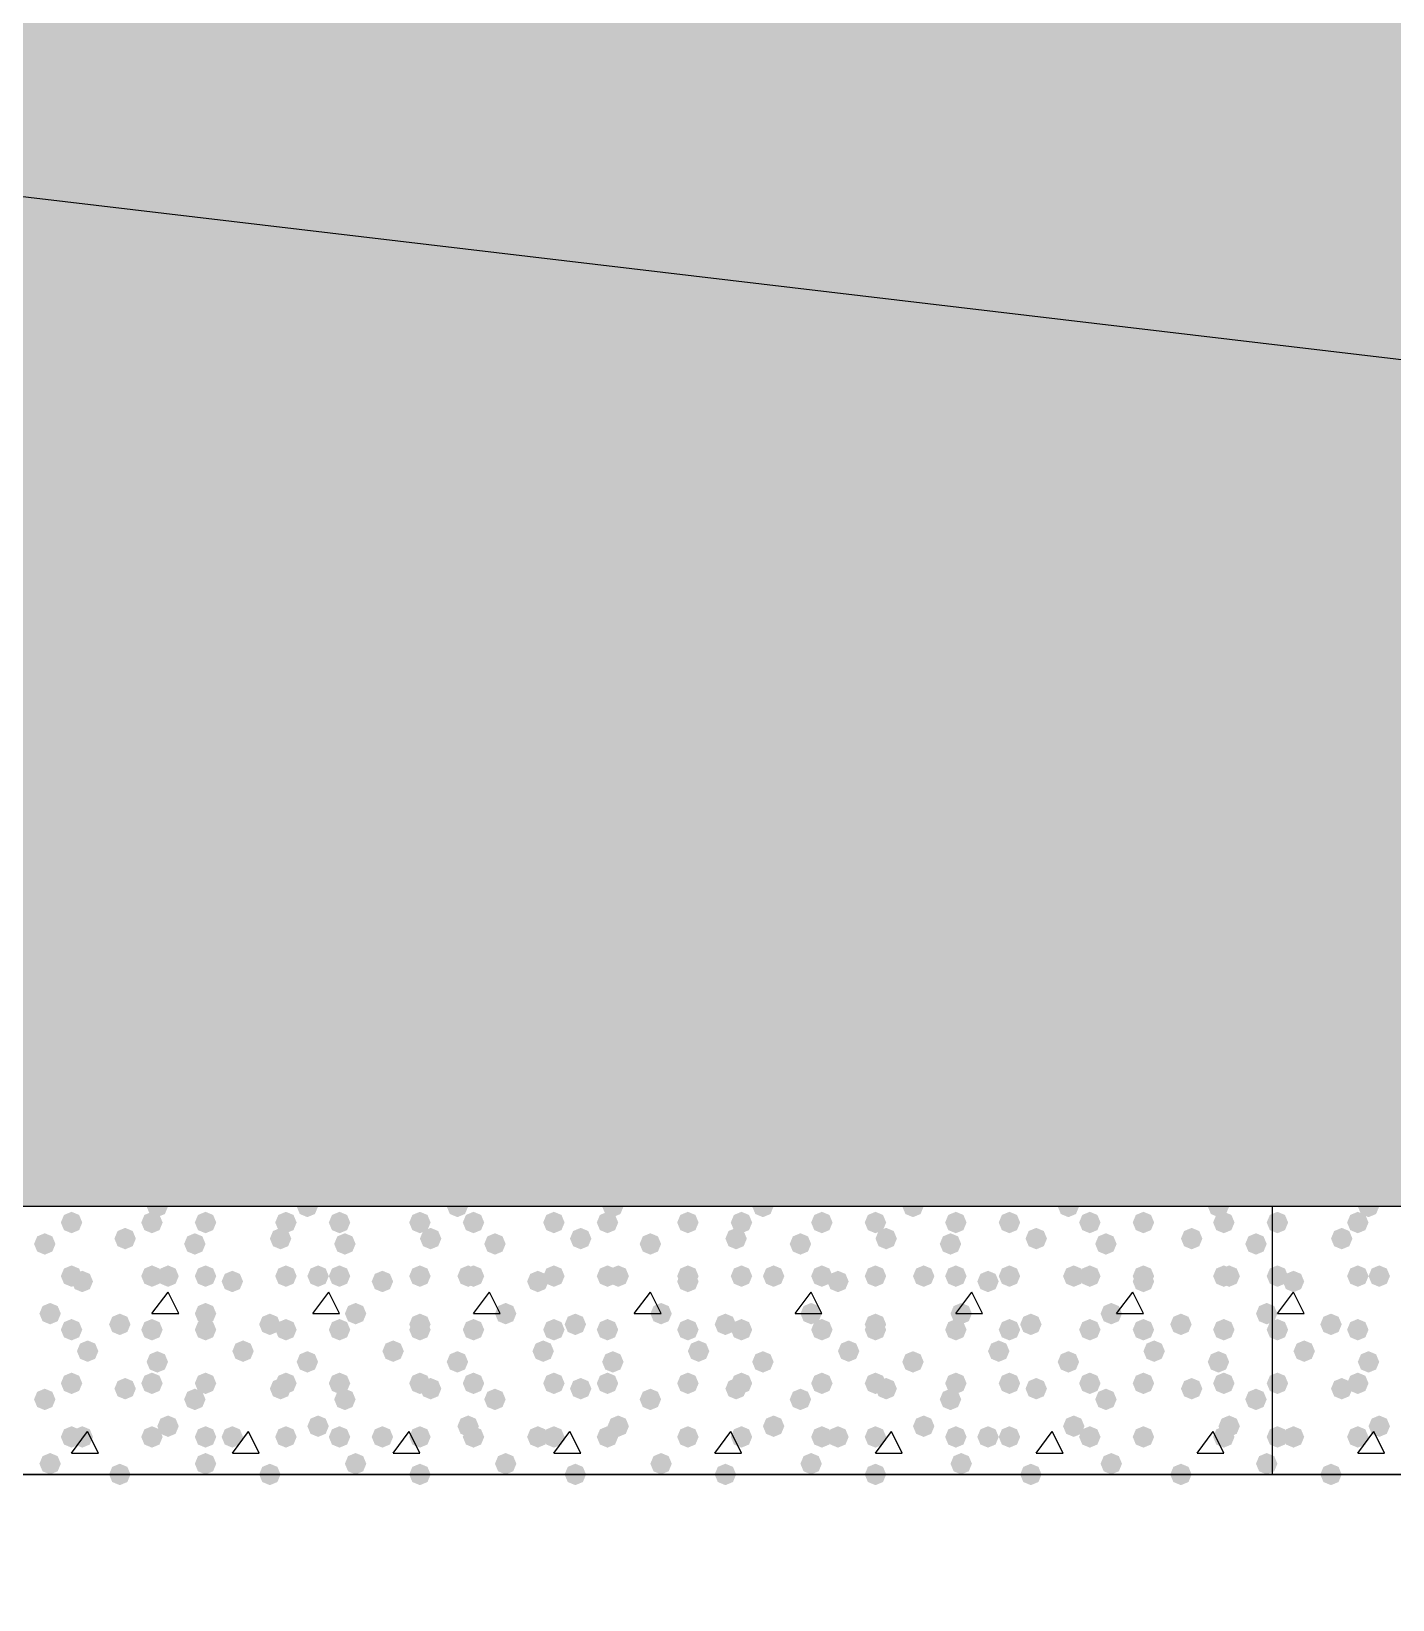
# Model space of a CAD drawing. Header units: millimetres. Extents: x 0 to 420, y 0 to 297.
# Drawn here: x 312.14 to 322.9, y 182.44 to 194.83 of the extents above; entities that cross this region are included whole.
import ezdxf

# ---------------------------------------------------------------- set-up
doc = ezdxf.new("R2010")
doc.units = ezdxf.units.MM
doc.layers.get('0').update_dxf_attribs({"linetype": 'CONTINUOUS'})

msp = doc.modelspace()

# ---------------------------------------------------------------- hatches: boundary and pattern name
at = {"true_color": 0x000008}
h = msp.add_hatch(color=0, dxfattribs=at)
h.paths.add_polyline_path([(379.518333, 204.639333), (218.101333, 204.639333), (379.518333, 185.547)], flags=0)
h.paths.add_polyline_path([(218.101333, 204.639333), (379.518333, 185.547), (218.101333, 185.547)], flags=0)
for points in [[(313.224333, 185.547), (313.199462, 185.487204), (313.139667, 185.462333), (313.079871, 185.487204), (313.055, 185.547), (313.079871, 185.606796), (313.139667, 185.631667), (313.199462, 185.606796)], [(314.409667, 185.547), (314.384796, 185.487204), (314.325, 185.462333), (314.265204, 185.487204), (314.240333, 185.547), (314.265204, 185.606796), (314.325, 185.631667), (314.384796, 185.606796)], [(315.595, 185.547), (315.570129, 185.487204), (315.510333, 185.462333), (315.450538, 185.487204), (315.425667, 185.547), (315.450537, 185.606796), (315.510333, 185.631667), (315.570129, 185.606796)], [(316.822667, 185.547), (316.797796, 185.487204), (316.738, 185.462333), (316.678204, 185.487204), (316.653333, 185.547), (316.678204, 185.606796), (316.738, 185.631667), (316.797796, 185.606796)], [(318.008, 185.547), (317.983129, 185.487204), (317.923333, 185.462333), (317.863538, 185.487204), (317.838667, 185.547), (317.863537, 185.606796), (317.923333, 185.631667), (317.983129, 185.606796)], [(319.193333, 185.547), (319.168462, 185.487204), (319.108667, 185.462333), (319.048871, 185.487204), (319.024, 185.547), (319.048871, 185.606796), (319.108667, 185.631667), (319.168462, 185.606796)], [(320.421, 185.547), (320.396129, 185.487204), (320.336333, 185.462333), (320.276538, 185.487204), (320.251667, 185.547), (320.276537, 185.606796), (320.336333, 185.631667), (320.396129, 185.606796)], [(321.606333, 185.547), (321.581462, 185.487204), (321.521667, 185.462333), (321.461871, 185.487204), (321.437, 185.547), (321.461871, 185.606796), (321.521667, 185.631667), (321.581462, 185.606796)], [(312.547, 185.42), (312.522129, 185.360204), (312.462333, 185.335333), (312.402537, 185.360204), (312.377667, 185.42), (312.402537, 185.479796), (312.462333, 185.504667), (312.522129, 185.479796)], [(313.182, 185.42), (313.157129, 185.360204), (313.097333, 185.335333), (313.037537, 185.360204), (313.012667, 185.42), (313.037537, 185.479796), (313.097333, 185.504667), (313.157129, 185.479796)], [(313.605333, 185.42), (313.580462, 185.360204), (313.520667, 185.335333), (313.460871, 185.360204), (313.436, 185.42), (313.460871, 185.479796), (313.520667, 185.504667), (313.580462, 185.479796)], [(314.240333, 185.42), (314.215463, 185.360204), (314.155667, 185.335333), (314.095871, 185.360204), (314.071, 185.42), (314.095871, 185.479796), (314.155667, 185.504667), (314.215462, 185.479796)], [(314.663667, 185.42), (314.638796, 185.360204), (314.579, 185.335333), (314.519204, 185.360204), (314.494333, 185.42), (314.519204, 185.479796), (314.579, 185.504667), (314.638796, 185.479796)], [(315.298667, 185.42), (315.273796, 185.360204), (315.214, 185.335333), (315.154204, 185.360204), (315.129333, 185.42), (315.154204, 185.479796), (315.214, 185.504667), (315.273796, 185.479796)], [(315.722, 185.42), (315.697129, 185.360204), (315.637333, 185.335333), (315.577538, 185.360204), (315.552667, 185.42), (315.577537, 185.479796), (315.637333, 185.504667), (315.697129, 185.479796)], [(316.357, 185.42), (316.332129, 185.360204), (316.272333, 185.335333), (316.212538, 185.360204), (316.187667, 185.42), (316.212537, 185.479796), (316.272333, 185.504667), (316.332129, 185.479796)], [(316.780333, 185.42), (316.755463, 185.360204), (316.695667, 185.335333), (316.635871, 185.360204), (316.611, 185.42), (316.635871, 185.479796), (316.695667, 185.504667), (316.755462, 185.479796)], [(317.415333, 185.42), (317.390463, 185.360204), (317.330667, 185.335333), (317.270871, 185.360204), (317.246, 185.42), (317.270871, 185.479796), (317.330667, 185.504667), (317.390462, 185.479796)], [(317.838667, 185.42), (317.813796, 185.360204), (317.754, 185.335333), (317.694204, 185.360204), (317.669333, 185.42), (317.694204, 185.479796), (317.754, 185.504667), (317.813796, 185.479796)], [(318.473667, 185.42), (318.448796, 185.360204), (318.389, 185.335333), (318.329204, 185.360204), (318.304333, 185.42), (318.329204, 185.479796), (318.389, 185.504667), (318.448796, 185.479796)], [(318.897, 185.42), (318.872129, 185.360204), (318.812333, 185.335333), (318.752538, 185.360204), (318.727667, 185.42), (318.752537, 185.479796), (318.812333, 185.504667), (318.872129, 185.479796)], [(319.532, 185.42), (319.507129, 185.360204), (319.447333, 185.335333), (319.387538, 185.360204), (319.362667, 185.42), (319.387537, 185.479796), (319.447333, 185.504667), (319.507129, 185.479796)], [(319.955333, 185.42), (319.930462, 185.360204), (319.870667, 185.335333), (319.810871, 185.360204), (319.786, 185.42), (319.810871, 185.479796), (319.870667, 185.504667), (319.930462, 185.479796)], [(320.590333, 185.42), (320.565462, 185.360204), (320.505667, 185.335333), (320.445871, 185.360204), (320.421, 185.42), (320.445871, 185.479796), (320.505667, 185.504667), (320.565462, 185.479796)], [(321.013667, 185.42), (320.988796, 185.360204), (320.929, 185.335333), (320.869204, 185.360204), (320.844333, 185.42), (320.869204, 185.479796), (320.929, 185.504667), (320.988796, 185.479796)], [(321.648667, 185.42), (321.623796, 185.360204), (321.564, 185.335333), (321.504204, 185.360204), (321.479333, 185.42), (321.504204, 185.479796), (321.564, 185.504667), (321.623796, 185.479796)], [(312.335333, 185.250667), (312.310462, 185.190871), (312.250667, 185.166), (312.190871, 185.190871), (312.166, 185.250667), (312.190871, 185.310462), (312.250667, 185.335333), (312.310462, 185.310463)], [(312.970333, 185.293), (312.945462, 185.233204), (312.885667, 185.208333), (312.825871, 185.233204), (312.801, 185.293), (312.825871, 185.352796), (312.885667, 185.377667), (312.945462, 185.352796)], [(313.520667, 185.250667), (313.495796, 185.190871), (313.436, 185.166), (313.376204, 185.190871), (313.351333, 185.250667), (313.376204, 185.310462), (313.436, 185.335333), (313.495796, 185.310463)], [(314.198, 185.293), (314.173129, 185.233204), (314.113333, 185.208333), (314.053538, 185.233204), (314.028667, 185.293), (314.053537, 185.352796), (314.113333, 185.377667), (314.173129, 185.352796)], [(314.706, 185.250667), (314.681129, 185.190871), (314.621333, 185.166), (314.561537, 185.190871), (314.536667, 185.250667), (314.561537, 185.310462), (314.621333, 185.335333), (314.681129, 185.310463)], [(315.383333, 185.293), (315.358462, 185.233204), (315.298667, 185.208333), (315.238871, 185.233204), (315.214, 185.293), (315.238871, 185.352796), (315.298667, 185.377667), (315.358462, 185.352796)], [(315.891333, 185.250667), (315.866463, 185.190871), (315.806667, 185.166), (315.746871, 185.190871), (315.722, 185.250667), (315.746871, 185.310462), (315.806667, 185.335333), (315.866462, 185.310463)], [(316.568667, 185.293), (316.543796, 185.233204), (316.484, 185.208333), (316.424204, 185.233204), (316.399333, 185.293), (316.424204, 185.352796), (316.484, 185.377667), (316.543796, 185.352796)], [(317.119, 185.250667), (317.094129, 185.190871), (317.034333, 185.166), (316.974538, 185.190871), (316.949667, 185.250667), (316.974537, 185.310462), (317.034333, 185.335333), (317.094129, 185.310463)], [(317.796333, 185.293), (317.771462, 185.233204), (317.711667, 185.208333), (317.651871, 185.233204), (317.627, 185.293), (317.651871, 185.352796), (317.711667, 185.377667), (317.771462, 185.352796)], [(318.304333, 185.250667), (318.279462, 185.190871), (318.219667, 185.166), (318.159871, 185.190871), (318.135, 185.250667), (318.159871, 185.310462), (318.219667, 185.335333), (318.279462, 185.310463)], [(318.981667, 185.293), (318.956796, 185.233204), (318.897, 185.208333), (318.837204, 185.233204), (318.812333, 185.293), (318.837204, 185.352796), (318.897, 185.377667), (318.956796, 185.352796)], [(319.489667, 185.250667), (319.464796, 185.190871), (319.405, 185.166), (319.345204, 185.190871), (319.320333, 185.250667), (319.345204, 185.310462), (319.405, 185.335333), (319.464796, 185.310463)], [(320.167, 185.293), (320.142129, 185.233204), (320.082333, 185.208333), (320.022538, 185.233204), (319.997667, 185.293), (320.022537, 185.352796), (320.082333, 185.377667), (320.142129, 185.352796)], [(320.717333, 185.250667), (320.692462, 185.190871), (320.632667, 185.166), (320.572871, 185.190871), (320.548, 185.250667), (320.572871, 185.310462), (320.632667, 185.335333), (320.692462, 185.310463)], [(321.394667, 185.293), (321.369796, 185.233204), (321.31, 185.208333), (321.250204, 185.233204), (321.225333, 185.293), (321.250204, 185.352796), (321.31, 185.377667), (321.369796, 185.352796)], [(321.902667, 185.250667), (321.877796, 185.190871), (321.818, 185.166), (321.758204, 185.190871), (321.733333, 185.250667), (321.758204, 185.310462), (321.818, 185.335333), (321.877796, 185.310463)], [(312.547, 184.996667), (312.522129, 184.936871), (312.462333, 184.912), (312.402537, 184.936871), (312.377667, 184.996667), (312.402537, 185.056462), (312.462333, 185.081333), (312.522129, 185.056463)], [(313.182, 184.996667), (313.157129, 184.936871), (313.097333, 184.912), (313.037537, 184.936871), (313.012667, 184.996667), (313.037537, 185.056462), (313.097333, 185.081333), (313.157129, 185.056463)], [(313.309, 184.996667), (313.284129, 184.936871), (313.224333, 184.912), (313.164537, 184.936871), (313.139667, 184.996667), (313.164537, 185.056462), (313.224333, 185.081333), (313.284129, 185.056463)], [(313.605333, 184.996667), (313.580462, 184.936871), (313.520667, 184.912), (313.460871, 184.936871), (313.436, 184.996667), (313.460871, 185.056462), (313.520667, 185.081333), (313.580462, 185.056463)], [(314.240333, 184.996667), (314.215463, 184.936871), (314.155667, 184.912), (314.095871, 184.936871), (314.071, 184.996667), (314.095871, 185.056462), (314.155667, 185.081333), (314.215462, 185.056463)], [(314.494333, 184.996667), (314.469462, 184.936871), (314.409667, 184.912), (314.349871, 184.936871), (314.325, 184.996667), (314.349871, 185.056462), (314.409667, 185.081333), (314.469462, 185.056463)], [(314.663667, 184.996667), (314.638796, 184.936871), (314.579, 184.912), (314.519204, 184.936871), (314.494333, 184.996667), (314.519204, 185.056462), (314.579, 185.081333), (314.638796, 185.056463)], [(315.298667, 184.996667), (315.273796, 184.936871), (315.214, 184.912), (315.154204, 184.936871), (315.129333, 184.996667), (315.154204, 185.056462), (315.214, 185.081333), (315.273796, 185.056463)], [(315.679667, 184.996667), (315.654796, 184.936871), (315.595, 184.912), (315.535204, 184.936871), (315.510333, 184.996667), (315.535204, 185.056462), (315.595, 185.081333), (315.654796, 185.056463)], [(315.722, 184.996667), (315.697129, 184.936871), (315.637333, 184.912), (315.577538, 184.936871), (315.552667, 184.996667), (315.577537, 185.056462), (315.637333, 185.081333), (315.697129, 185.056463)], [(316.357, 184.996667), (316.332129, 184.936871), (316.272333, 184.912), (316.212538, 184.936871), (316.187667, 184.996667), (316.212537, 185.056462), (316.272333, 185.081333), (316.332129, 185.056463)], [(316.780333, 184.996667), (316.755463, 184.936871), (316.695667, 184.912), (316.635871, 184.936871), (316.611, 184.996667), (316.635871, 185.056462), (316.695667, 185.081333), (316.755462, 185.056463)], [(316.865, 184.996667), (316.840129, 184.936871), (316.780333, 184.912), (316.720537, 184.936871), (316.695667, 184.996667), (316.720537, 185.056462), (316.780333, 185.081333), (316.840129, 185.056463)], [(317.415333, 184.996667), (317.390463, 184.936871), (317.330667, 184.912), (317.270871, 184.936871), (317.246, 184.996667), (317.270871, 185.056462), (317.330667, 185.081333), (317.390462, 185.056463)], [(317.838667, 184.996667), (317.813796, 184.936871), (317.754, 184.912), (317.694204, 184.936871), (317.669333, 184.996667), (317.694204, 185.056462), (317.754, 185.081333), (317.813796, 185.056463)], [(318.092667, 184.996667), (318.067796, 184.936871), (318.008, 184.912), (317.948204, 184.936871), (317.923333, 184.996667), (317.948204, 185.056462), (318.008, 185.081333), (318.067796, 185.056463)], [(318.473667, 184.996667), (318.448796, 184.936871), (318.389, 184.912), (318.329204, 184.936871), (318.304333, 184.996667), (318.329204, 185.056462), (318.389, 185.081333), (318.448796, 185.056463)], [(318.897, 184.996667), (318.872129, 184.936871), (318.812333, 184.912), (318.752538, 184.936871), (318.727667, 184.996667), (318.752537, 185.056462), (318.812333, 185.081333), (318.872129, 185.056463)], [(319.278, 184.996667), (319.253129, 184.936871), (319.193333, 184.912), (319.133537, 184.936871), (319.108667, 184.996667), (319.133537, 185.056462), (319.193333, 185.081333), (319.253129, 185.056463)], [(319.532, 184.996667), (319.507129, 184.936871), (319.447333, 184.912), (319.387538, 184.936871), (319.362667, 184.996667), (319.387537, 185.056462), (319.447333, 185.081333), (319.507129, 185.056463)], [(319.955333, 184.996667), (319.930462, 184.936871), (319.870667, 184.912), (319.810871, 184.936871), (319.786, 184.996667), (319.810871, 185.056462), (319.870667, 185.081333), (319.930462, 185.056463)], [(320.463333, 184.996667), (320.438463, 184.936871), (320.378667, 184.912), (320.318871, 184.936871), (320.294, 184.996667), (320.318871, 185.056462), (320.378667, 185.081333), (320.438462, 185.056463)], [(320.590333, 184.996667), (320.565462, 184.936871), (320.505667, 184.912), (320.445871, 184.936871), (320.421, 184.996667), (320.445871, 185.056462), (320.505667, 185.081333), (320.565462, 185.056463)], [(321.013667, 184.996667), (320.988796, 184.936871), (320.929, 184.912), (320.869204, 184.936871), (320.844333, 184.996667), (320.869204, 185.056462), (320.929, 185.081333), (320.988796, 185.056463)], [(321.648667, 184.996667), (321.623796, 184.936871), (321.564, 184.912), (321.504204, 184.936871), (321.479333, 184.996667), (321.504204, 185.056462), (321.564, 185.081333), (321.623796, 185.056463)], [(321.691, 184.996667), (321.666129, 184.936871), (321.606333, 184.912), (321.546538, 184.936871), (321.521667, 184.996667), (321.546537, 185.056462), (321.606333, 185.081333), (321.666129, 185.056463)], [(312.631667, 184.954333), (312.606796, 184.894537), (312.547, 184.869667), (312.487204, 184.894537), (312.462333, 184.954333), (312.487204, 185.014129), (312.547, 185.039), (312.606796, 185.014129)], [(313.817, 184.954333), (313.792129, 184.894537), (313.732333, 184.869667), (313.672537, 184.894537), (313.647667, 184.954333), (313.672537, 185.014129), (313.732333, 185.039), (313.792129, 185.014129)], [(315.002333, 184.954333), (314.977462, 184.894537), (314.917667, 184.869667), (314.857871, 184.894537), (314.833, 184.954333), (314.857871, 185.014129), (314.917667, 185.039), (314.977462, 185.014129)], [(316.23, 184.954333), (316.205129, 184.894537), (316.145333, 184.869667), (316.085537, 184.894537), (316.060667, 184.954333), (316.085537, 185.014129), (316.145333, 185.039), (316.205129, 185.014129)], [(317.415333, 184.954333), (317.390463, 184.894537), (317.330667, 184.869667), (317.270871, 184.894537), (317.246, 184.954333), (317.270871, 185.014129), (317.330667, 185.039), (317.390462, 185.014129)], [(318.600667, 184.954333), (318.575796, 184.894537), (318.516, 184.869667), (318.456204, 184.894537), (318.431333, 184.954333), (318.456204, 185.014129), (318.516, 185.039), (318.575796, 185.014129)], [(319.786, 184.954333), (319.761129, 184.894537), (319.701333, 184.869667), (319.641538, 184.894537), (319.616667, 184.954333), (319.641537, 185.014129), (319.701333, 185.039), (319.761129, 185.014129)], [(321.013667, 184.954333), (320.988796, 184.894537), (320.929, 184.869667), (320.869204, 184.894537), (320.844333, 184.954333), (320.869204, 185.014129), (320.929, 185.039), (320.988796, 185.014129)], [(312.377667, 184.700333), (312.352796, 184.640537), (312.293, 184.615667), (312.233204, 184.640537), (312.208333, 184.700333), (312.233204, 184.760129), (312.293, 184.785), (312.352796, 184.760129)], [(312.928, 184.615667), (312.903129, 184.555871), (312.843333, 184.531), (312.783537, 184.555871), (312.758667, 184.615667), (312.783537, 184.675462), (312.843333, 184.700333), (312.903129, 184.675463)], [(313.605333, 184.700333), (313.580462, 184.640537), (313.520667, 184.615667), (313.460871, 184.640537), (313.436, 184.700333), (313.460871, 184.760129), (313.520667, 184.785), (313.580462, 184.760129)], [(314.113333, 184.615667), (314.088462, 184.555871), (314.028667, 184.531), (313.968871, 184.555871), (313.944, 184.615667), (313.968871, 184.675462), (314.028667, 184.700333), (314.088462, 184.675463)], [(314.790667, 184.700333), (314.765796, 184.640537), (314.706, 184.615667), (314.646204, 184.640537), (314.621333, 184.700333), (314.646204, 184.760129), (314.706, 184.785), (314.765796, 184.760129)], [(315.298667, 184.615667), (315.273796, 184.555871), (315.214, 184.531), (315.154204, 184.555871), (315.129333, 184.615667), (315.154204, 184.675462), (315.214, 184.700333), (315.273796, 184.675463)], [(315.976, 184.700333), (315.951129, 184.640537), (315.891333, 184.615667), (315.831537, 184.640537), (315.806667, 184.700333), (315.831537, 184.760129), (315.891333, 184.785), (315.951129, 184.760129)], [(316.526333, 184.615667), (316.501463, 184.555871), (316.441667, 184.531), (316.381871, 184.555871), (316.357, 184.615667), (316.381871, 184.675462), (316.441667, 184.700333), (316.501462, 184.675463)], [(317.203667, 184.700333), (317.178796, 184.640537), (317.119, 184.615667), (317.059204, 184.640537), (317.034333, 184.700333), (317.059204, 184.760129), (317.119, 184.785), (317.178796, 184.760129)], [(317.711667, 184.615667), (317.686796, 184.555871), (317.627, 184.531), (317.567204, 184.555871), (317.542333, 184.615667), (317.567204, 184.675462), (317.627, 184.700333), (317.686796, 184.675463)], [(318.389, 184.700333), (318.364129, 184.640537), (318.304333, 184.615667), (318.244537, 184.640537), (318.219667, 184.700333), (318.244537, 184.760129), (318.304333, 184.785), (318.364129, 184.760129)], [(318.897, 184.615667), (318.872129, 184.555871), (318.812333, 184.531), (318.752538, 184.555871), (318.727667, 184.615667), (318.752537, 184.675462), (318.812333, 184.700333), (318.872129, 184.675463)], [(319.574333, 184.700333), (319.549463, 184.640537), (319.489667, 184.615667), (319.429871, 184.640537), (319.405, 184.700333), (319.429871, 184.760129), (319.489667, 184.785), (319.549462, 184.760129)], [(320.124667, 184.615667), (320.099796, 184.555871), (320.04, 184.531), (319.980204, 184.555871), (319.955333, 184.615667), (319.980204, 184.675462), (320.04, 184.700333), (320.099796, 184.675463)], [(320.759667, 184.700333), (320.734796, 184.640537), (320.675, 184.615667), (320.615204, 184.640537), (320.590333, 184.700333), (320.615204, 184.760129), (320.675, 184.785), (320.734796, 184.760129)], [(321.31, 184.615667), (321.285129, 184.555871), (321.225333, 184.531), (321.165538, 184.555871), (321.140667, 184.615667), (321.165537, 184.675462), (321.225333, 184.700333), (321.285129, 184.675463)], [(321.987333, 184.700333), (321.962462, 184.640537), (321.902667, 184.615667), (321.842871, 184.640537), (321.818, 184.700333), (321.842871, 184.760129), (321.902667, 184.785), (321.962462, 184.760129)], [(312.547, 184.573333), (312.522129, 184.513537), (312.462333, 184.488667), (312.402537, 184.513537), (312.377667, 184.573333), (312.402537, 184.633129), (312.462333, 184.658), (312.522129, 184.633129)], [(313.182, 184.573333), (313.157129, 184.513537), (313.097333, 184.488667), (313.037537, 184.513537), (313.012667, 184.573333), (313.037537, 184.633129), (313.097333, 184.658), (313.157129, 184.633129)], [(313.605333, 184.573333), (313.580462, 184.513537), (313.520667, 184.488667), (313.460871, 184.513537), (313.436, 184.573333), (313.460871, 184.633129), (313.520667, 184.658), (313.580462, 184.633129)], [(314.240333, 184.573333), (314.215463, 184.513537), (314.155667, 184.488667), (314.095871, 184.513537), (314.071, 184.573333), (314.095871, 184.633129), (314.155667, 184.658), (314.215462, 184.633129)], [(314.663667, 184.573333), (314.638796, 184.513537), (314.579, 184.488667), (314.519204, 184.513537), (314.494333, 184.573333), (314.519204, 184.633129), (314.579, 184.658), (314.638796, 184.633129)], [(315.298667, 184.573333), (315.273796, 184.513537), (315.214, 184.488667), (315.154204, 184.513537), (315.129333, 184.573333), (315.154204, 184.633129), (315.214, 184.658), (315.273796, 184.633129)], [(315.722, 184.573333), (315.697129, 184.513537), (315.637333, 184.488667), (315.577538, 184.513537), (315.552667, 184.573333), (315.577537, 184.633129), (315.637333, 184.658), (315.697129, 184.633129)], [(316.357, 184.573333), (316.332129, 184.513537), (316.272333, 184.488667), (316.212538, 184.513537), (316.187667, 184.573333), (316.212537, 184.633129), (316.272333, 184.658), (316.332129, 184.633129)], [(316.780333, 184.573333), (316.755463, 184.513537), (316.695667, 184.488667), (316.635871, 184.513537), (316.611, 184.573333), (316.635871, 184.633129), (316.695667, 184.658), (316.755462, 184.633129)], [(317.415333, 184.573333), (317.390463, 184.513537), (317.330667, 184.488667), (317.270871, 184.513537), (317.246, 184.573333), (317.270871, 184.633129), (317.330667, 184.658), (317.390462, 184.633129)], [(317.838667, 184.573333), (317.813796, 184.513537), (317.754, 184.488667), (317.694204, 184.513537), (317.669333, 184.573333), (317.694204, 184.633129), (317.754, 184.658), (317.813796, 184.633129)], [(318.473667, 184.573333), (318.448796, 184.513537), (318.389, 184.488667), (318.329204, 184.513537), (318.304333, 184.573333), (318.329204, 184.633129), (318.389, 184.658), (318.448796, 184.633129)], [(318.897, 184.573333), (318.872129, 184.513537), (318.812333, 184.488667), (318.752538, 184.513537), (318.727667, 184.573333), (318.752537, 184.633129), (318.812333, 184.658), (318.872129, 184.633129)], [(319.532, 184.573333), (319.507129, 184.513537), (319.447333, 184.488667), (319.387538, 184.513537), (319.362667, 184.573333), (319.387537, 184.633129), (319.447333, 184.658), (319.507129, 184.633129)], [(319.955333, 184.573333), (319.930462, 184.513537), (319.870667, 184.488667), (319.810871, 184.513537), (319.786, 184.573333), (319.810871, 184.633129), (319.870667, 184.658), (319.930462, 184.633129)], [(320.590333, 184.573333), (320.565462, 184.513537), (320.505667, 184.488667), (320.445871, 184.513537), (320.421, 184.573333), (320.445871, 184.633129), (320.505667, 184.658), (320.565462, 184.633129)], [(321.013667, 184.573333), (320.988796, 184.513537), (320.929, 184.488667), (320.869204, 184.513537), (320.844333, 184.573333), (320.869204, 184.633129), (320.929, 184.658), (320.988796, 184.633129)], [(321.648667, 184.573333), (321.623796, 184.513537), (321.564, 184.488667), (321.504204, 184.513537), (321.479333, 184.573333), (321.504204, 184.633129), (321.564, 184.658), (321.623796, 184.633129)], [(312.674, 184.404), (312.649129, 184.344204), (312.589333, 184.319333), (312.529537, 184.344204), (312.504667, 184.404), (312.529537, 184.463796), (312.589333, 184.488667), (312.649129, 184.463796)], [(313.901667, 184.404), (313.876796, 184.344204), (313.817, 184.319333), (313.757204, 184.344204), (313.732333, 184.404), (313.757204, 184.463796), (313.817, 184.488667), (313.876796, 184.463796)], [(315.087, 184.404), (315.062129, 184.344204), (315.002333, 184.319333), (314.942538, 184.344204), (314.917667, 184.404), (314.942537, 184.463796), (315.002333, 184.488667), (315.062129, 184.463796)], [(316.272333, 184.404), (316.247462, 184.344204), (316.187667, 184.319333), (316.127871, 184.344204), (316.103, 184.404), (316.127871, 184.463796), (316.187667, 184.488667), (316.247462, 184.463796)], [(317.5, 184.404), (317.475129, 184.344204), (317.415333, 184.319333), (317.355537, 184.344204), (317.330667, 184.404), (317.355537, 184.463796), (317.415333, 184.488667), (317.475129, 184.463796)], [(318.685333, 184.404), (318.660462, 184.344204), (318.600667, 184.319333), (318.540871, 184.344204), (318.516, 184.404), (318.540871, 184.463796), (318.600667, 184.488667), (318.660462, 184.463796)], [(319.870667, 184.404), (319.845796, 184.344204), (319.786, 184.319333), (319.726204, 184.344204), (319.701333, 184.404), (319.726204, 184.463796), (319.786, 184.488667), (319.845796, 184.463796)], [(321.098333, 184.404), (321.073463, 184.344204), (321.013667, 184.319333), (320.953871, 184.344204), (320.929, 184.404), (320.953871, 184.463796), (321.013667, 184.488667), (321.073462, 184.463796)], [(313.224333, 184.319333), (313.199462, 184.259537), (313.139667, 184.234667), (313.079871, 184.259537), (313.055, 184.319333), (313.079871, 184.379129), (313.139667, 184.404), (313.199462, 184.379129)], [(314.409667, 184.319333), (314.384796, 184.259537), (314.325, 184.234667), (314.265204, 184.259537), (314.240333, 184.319333), (314.265204, 184.379129), (314.325, 184.404), (314.384796, 184.379129)], [(315.595, 184.319333), (315.570129, 184.259537), (315.510333, 184.234667), (315.450538, 184.259537), (315.425667, 184.319333), (315.450537, 184.379129), (315.510333, 184.404), (315.570129, 184.379129)], [(316.822667, 184.319333), (316.797796, 184.259537), (316.738, 184.234667), (316.678204, 184.259537), (316.653333, 184.319333), (316.678204, 184.379129), (316.738, 184.404), (316.797796, 184.379129)], [(318.008, 184.319333), (317.983129, 184.259537), (317.923333, 184.234667), (317.863538, 184.259537), (317.838667, 184.319333), (317.863537, 184.379129), (317.923333, 184.404), (317.983129, 184.379129)], [(319.193333, 184.319333), (319.168462, 184.259537), (319.108667, 184.234667), (319.048871, 184.259537), (319.024, 184.319333), (319.048871, 184.379129), (319.108667, 184.404), (319.168462, 184.379129)], [(320.421, 184.319333), (320.396129, 184.259537), (320.336333, 184.234667), (320.276538, 184.259537), (320.251667, 184.319333), (320.276537, 184.379129), (320.336333, 184.404), (320.396129, 184.379129)], [(321.606333, 184.319333), (321.581462, 184.259537), (321.521667, 184.234667), (321.461871, 184.259537), (321.437, 184.319333), (321.461871, 184.379129), (321.521667, 184.404), (321.581462, 184.379129)], [(312.547, 184.15), (312.522129, 184.090204), (312.462333, 184.065333), (312.402537, 184.090204), (312.377667, 184.15), (312.402537, 184.209796), (312.462333, 184.234667), (312.522129, 184.209796)], [(312.970333, 184.107667), (312.945462, 184.047871), (312.885667, 184.023), (312.825871, 184.047871), (312.801, 184.107667), (312.825871, 184.167462), (312.885667, 184.192333), (312.945462, 184.167463)], [(313.182, 184.15), (313.157129, 184.090204), (313.097333, 184.065333), (313.037537, 184.090204), (313.012667, 184.15), (313.037537, 184.209796), (313.097333, 184.234667), (313.157129, 184.209796)], [(313.605333, 184.15), (313.580462, 184.090204), (313.520667, 184.065333), (313.460871, 184.090204), (313.436, 184.15), (313.460871, 184.209796), (313.520667, 184.234667), (313.580462, 184.209796)], [(314.198, 184.107667), (314.173129, 184.047871), (314.113333, 184.023), (314.053538, 184.047871), (314.028667, 184.107667), (314.053537, 184.167462), (314.113333, 184.192333), (314.173129, 184.167463)], [(314.240333, 184.15), (314.215463, 184.090204), (314.155667, 184.065333), (314.095871, 184.090204), (314.071, 184.15), (314.095871, 184.209796), (314.155667, 184.234667), (314.215462, 184.209796)], [(314.663667, 184.15), (314.638796, 184.090204), (314.579, 184.065333), (314.519204, 184.090204), (314.494333, 184.15), (314.519204, 184.209796), (314.579, 184.234667), (314.638796, 184.209796)], [(315.298667, 184.15), (315.273796, 184.090204), (315.214, 184.065333), (315.154204, 184.090204), (315.129333, 184.15), (315.154204, 184.209796), (315.214, 184.234667), (315.273796, 184.209796)], [(315.383333, 184.107667), (315.358462, 184.047871), (315.298667, 184.023), (315.238871, 184.047871), (315.214, 184.107667), (315.238871, 184.167462), (315.298667, 184.192333), (315.358462, 184.167463)], [(315.722, 184.15), (315.697129, 184.090204), (315.637333, 184.065333), (315.577538, 184.090204), (315.552667, 184.15), (315.577537, 184.209796), (315.637333, 184.234667), (315.697129, 184.209796)], [(316.357, 184.15), (316.332129, 184.090204), (316.272333, 184.065333), (316.212538, 184.090204), (316.187667, 184.15), (316.212537, 184.209796), (316.272333, 184.234667), (316.332129, 184.209796)], [(316.568667, 184.107667), (316.543796, 184.047871), (316.484, 184.023), (316.424204, 184.047871), (316.399333, 184.107667), (316.424204, 184.167462), (316.484, 184.192333), (316.543796, 184.167463)], [(316.780333, 184.15), (316.755463, 184.090204), (316.695667, 184.065333), (316.635871, 184.090204), (316.611, 184.15), (316.635871, 184.209796), (316.695667, 184.234667), (316.755462, 184.209796)], [(317.415333, 184.15), (317.390463, 184.090204), (317.330667, 184.065333), (317.270871, 184.090204), (317.246, 184.15), (317.270871, 184.209796), (317.330667, 184.234667), (317.390462, 184.209796)], [(317.796333, 184.107667), (317.771462, 184.047871), (317.711667, 184.023), (317.651871, 184.047871), (317.627, 184.107667), (317.651871, 184.167462), (317.711667, 184.192333), (317.771462, 184.167463)], [(317.838667, 184.15), (317.813796, 184.090204), (317.754, 184.065333), (317.694204, 184.090204), (317.669333, 184.15), (317.694204, 184.209796), (317.754, 184.234667), (317.813796, 184.209796)], [(318.473667, 184.15), (318.448796, 184.090204), (318.389, 184.065333), (318.329204, 184.090204), (318.304333, 184.15), (318.329204, 184.209796), (318.389, 184.234667), (318.448796, 184.209796)], [(318.897, 184.15), (318.872129, 184.090204), (318.812333, 184.065333), (318.752538, 184.090204), (318.727667, 184.15), (318.752537, 184.209796), (318.812333, 184.234667), (318.872129, 184.209796)], [(318.981667, 184.107667), (318.956796, 184.047871), (318.897, 184.023), (318.837204, 184.047871), (318.812333, 184.107667), (318.837204, 184.167462), (318.897, 184.192333), (318.956796, 184.167463)], [(319.532, 184.15), (319.507129, 184.090204), (319.447333, 184.065333), (319.387538, 184.090204), (319.362667, 184.15), (319.387537, 184.209796), (319.447333, 184.234667), (319.507129, 184.209796)], [(319.955333, 184.15), (319.930462, 184.090204), (319.870667, 184.065333), (319.810871, 184.090204), (319.786, 184.15), (319.810871, 184.209796), (319.870667, 184.234667), (319.930462, 184.209796)], [(320.167, 184.107667), (320.142129, 184.047871), (320.082333, 184.023), (320.022538, 184.047871), (319.997667, 184.107667), (320.022537, 184.167462), (320.082333, 184.192333), (320.142129, 184.167463)], [(320.590333, 184.15), (320.565462, 184.090204), (320.505667, 184.065333), (320.445871, 184.090204), (320.421, 184.15), (320.445871, 184.209796), (320.505667, 184.234667), (320.565462, 184.209796)], [(321.013667, 184.15), (320.988796, 184.090204), (320.929, 184.065333), (320.869204, 184.090204), (320.844333, 184.15), (320.869204, 184.209796), (320.929, 184.234667), (320.988796, 184.209796)], [(321.394667, 184.107667), (321.369796, 184.047871), (321.31, 184.023), (321.250204, 184.047871), (321.225333, 184.107667), (321.250204, 184.167462), (321.31, 184.192333), (321.369796, 184.167463)], [(321.648667, 184.15), (321.623796, 184.090204), (321.564, 184.065333), (321.504204, 184.090204), (321.479333, 184.15), (321.504204, 184.209796), (321.564, 184.234667), (321.623796, 184.209796)], [(312.335333, 184.023), (312.310462, 183.963204), (312.250667, 183.938333), (312.190871, 183.963204), (312.166, 184.023), (312.190871, 184.082796), (312.250667, 184.107667), (312.310462, 184.082796)], [(313.520667, 184.023), (313.495796, 183.963204), (313.436, 183.938333), (313.376204, 183.963204), (313.351333, 184.023), (313.376204, 184.082796), (313.436, 184.107667), (313.495796, 184.082796)], [(314.706, 184.023), (314.681129, 183.963204), (314.621333, 183.938333), (314.561537, 183.963204), (314.536667, 184.023), (314.561537, 184.082796), (314.621333, 184.107667), (314.681129, 184.082796)], [(315.891333, 184.023), (315.866463, 183.963204), (315.806667, 183.938333), (315.746871, 183.963204), (315.722, 184.023), (315.746871, 184.082796), (315.806667, 184.107667), (315.866462, 184.082796)], [(317.119, 184.023), (317.094129, 183.963204), (317.034333, 183.938333), (316.974538, 183.963204), (316.949667, 184.023), (316.974537, 184.082796), (317.034333, 184.107667), (317.094129, 184.082796)], [(318.304333, 184.023), (318.279462, 183.963204), (318.219667, 183.938333), (318.159871, 183.963204), (318.135, 184.023), (318.159871, 184.082796), (318.219667, 184.107667), (318.279462, 184.082796)], [(319.489667, 184.023), (319.464796, 183.963204), (319.405, 183.938333), (319.345204, 183.963204), (319.320333, 184.023), (319.345204, 184.082796), (319.405, 184.107667), (319.464796, 184.082796)], [(320.717333, 184.023), (320.692462, 183.963204), (320.632667, 183.938333), (320.572871, 183.963204), (320.548, 184.023), (320.572871, 184.082796), (320.632667, 184.107667), (320.692462, 184.082796)], [(321.902667, 184.023), (321.877796, 183.963204), (321.818, 183.938333), (321.758204, 183.963204), (321.733333, 184.023), (321.758204, 184.082796), (321.818, 184.107667), (321.877796, 184.082796)], [(312.547, 183.726667), (312.522129, 183.666871), (312.462333, 183.642), (312.402537, 183.666871), (312.377667, 183.726667), (312.402537, 183.786462), (312.462333, 183.811333), (312.522129, 183.786463)], [(312.631667, 183.726667), (312.606796, 183.666871), (312.547, 183.642), (312.487204, 183.666871), (312.462333, 183.726667), (312.487204, 183.786462), (312.547, 183.811333), (312.606796, 183.786463)], [(313.182, 183.726667), (313.157129, 183.666871), (313.097333, 183.642), (313.037537, 183.666871), (313.012667, 183.726667), (313.037537, 183.786462), (313.097333, 183.811333), (313.157129, 183.786463)], [(313.309, 183.811333), (313.284129, 183.751537), (313.224333, 183.726667), (313.164537, 183.751537), (313.139667, 183.811333), (313.164537, 183.871129), (313.224333, 183.896), (313.284129, 183.871129)], [(313.605333, 183.726667), (313.580462, 183.666871), (313.520667, 183.642), (313.460871, 183.666871), (313.436, 183.726667), (313.460871, 183.786462), (313.520667, 183.811333), (313.580462, 183.786463)], [(313.817, 183.726667), (313.792129, 183.666871), (313.732333, 183.642), (313.672537, 183.666871), (313.647667, 183.726667), (313.672537, 183.786462), (313.732333, 183.811333), (313.792129, 183.786463)], [(314.240333, 183.726667), (314.215463, 183.666871), (314.155667, 183.642), (314.095871, 183.666871), (314.071, 183.726667), (314.095871, 183.786462), (314.155667, 183.811333), (314.215462, 183.786463)], [(314.494333, 183.811333), (314.469462, 183.751537), (314.409667, 183.726667), (314.349871, 183.751537), (314.325, 183.811333), (314.349871, 183.871129), (314.409667, 183.896), (314.469462, 183.871129)], [(314.663667, 183.726667), (314.638796, 183.666871), (314.579, 183.642), (314.519204, 183.666871), (314.494333, 183.726667), (314.519204, 183.786462), (314.579, 183.811333), (314.638796, 183.786463)], [(315.002333, 183.726667), (314.977462, 183.666871), (314.917667, 183.642), (314.857871, 183.666871), (314.833, 183.726667), (314.857871, 183.786462), (314.917667, 183.811333), (314.977462, 183.786463)], [(315.298667, 183.726667), (315.273796, 183.666871), (315.214, 183.642), (315.154204, 183.666871), (315.129333, 183.726667), (315.154204, 183.786462), (315.214, 183.811333), (315.273796, 183.786463)], [(315.679667, 183.811333), (315.654796, 183.751537), (315.595, 183.726667), (315.535204, 183.751537), (315.510333, 183.811333), (315.535204, 183.871129), (315.595, 183.896), (315.654796, 183.871129)], [(315.722, 183.726667), (315.697129, 183.666871), (315.637333, 183.642), (315.577538, 183.666871), (315.552667, 183.726667), (315.577537, 183.786462), (315.637333, 183.811333), (315.697129, 183.786463)], [(316.23, 183.726667), (316.205129, 183.666871), (316.145333, 183.642), (316.085537, 183.666871), (316.060667, 183.726667), (316.085537, 183.786462), (316.145333, 183.811333), (316.205129, 183.786463)], [(316.357, 183.726667), (316.332129, 183.666871), (316.272333, 183.642), (316.212538, 183.666871), (316.187667, 183.726667), (316.212537, 183.786462), (316.272333, 183.811333), (316.332129, 183.786463)], [(316.780333, 183.726667), (316.755463, 183.666871), (316.695667, 183.642), (316.635871, 183.666871), (316.611, 183.726667), (316.635871, 183.786462), (316.695667, 183.811333), (316.755462, 183.786463)], [(316.865, 183.811333), (316.840129, 183.751537), (316.780333, 183.726667), (316.720537, 183.751537), (316.695667, 183.811333), (316.720537, 183.871129), (316.780333, 183.896), (316.840129, 183.871129)], [(317.415333, 183.726667), (317.390463, 183.666871), (317.330667, 183.642), (317.270871, 183.666871), (317.246, 183.726667), (317.270871, 183.786462), (317.330667, 183.811333), (317.390462, 183.786463)], [(317.415333, 183.726667), (317.390463, 183.666871), (317.330667, 183.642), (317.270871, 183.666871), (317.246, 183.726667), (317.270871, 183.786462), (317.330667, 183.811333), (317.390462, 183.786463)], [(317.838667, 183.726667), (317.813796, 183.666871), (317.754, 183.642), (317.694204, 183.666871), (317.669333, 183.726667), (317.694204, 183.786462), (317.754, 183.811333), (317.813796, 183.786463)], [(318.092667, 183.811333), (318.067796, 183.751537), (318.008, 183.726667), (317.948204, 183.751537), (317.923333, 183.811333), (317.948204, 183.871129), (318.008, 183.896), (318.067796, 183.871129)], [(318.473667, 183.726667), (318.448796, 183.666871), (318.389, 183.642), (318.329204, 183.666871), (318.304333, 183.726667), (318.329204, 183.786462), (318.389, 183.811333), (318.448796, 183.786463)], [(318.600667, 183.726667), (318.575796, 183.666871), (318.516, 183.642), (318.456204, 183.666871), (318.431333, 183.726667), (318.456204, 183.786462), (318.516, 183.811333), (318.575796, 183.786463)], [(318.897, 183.726667), (318.872129, 183.666871), (318.812333, 183.642), (318.752538, 183.666871), (318.727667, 183.726667), (318.752537, 183.786462), (318.812333, 183.811333), (318.872129, 183.786463)], [(319.278, 183.811333), (319.253129, 183.751537), (319.193333, 183.726667), (319.133537, 183.751537), (319.108667, 183.811333), (319.133537, 183.871129), (319.193333, 183.896), (319.253129, 183.871129)], [(319.532, 183.726667), (319.507129, 183.666871), (319.447333, 183.642), (319.387538, 183.666871), (319.362667, 183.726667), (319.387537, 183.786462), (319.447333, 183.811333), (319.507129, 183.786463)], [(319.786, 183.726667), (319.761129, 183.666871), (319.701333, 183.642), (319.641538, 183.666871), (319.616667, 183.726667), (319.641537, 183.786462), (319.701333, 183.811333), (319.761129, 183.786463)], [(319.955333, 183.726667), (319.930462, 183.666871), (319.870667, 183.642), (319.810871, 183.666871), (319.786, 183.726667), (319.810871, 183.786462), (319.870667, 183.811333), (319.930462, 183.786463)], [(320.463333, 183.811333), (320.438463, 183.751537), (320.378667, 183.726667), (320.318871, 183.751537), (320.294, 183.811333), (320.318871, 183.871129), (320.378667, 183.896), (320.438462, 183.871129)], [(320.590333, 183.726667), (320.565462, 183.666871), (320.505667, 183.642), (320.445871, 183.666871), (320.421, 183.726667), (320.445871, 183.786462), (320.505667, 183.811333), (320.565462, 183.786463)], [(321.013667, 183.726667), (320.988796, 183.666871), (320.929, 183.642), (320.869204, 183.666871), (320.844333, 183.726667), (320.869204, 183.786462), (320.929, 183.811333), (320.988796, 183.786463)], [(321.013667, 183.726667), (320.988796, 183.666871), (320.929, 183.642), (320.869204, 183.666871), (320.844333, 183.726667), (320.869204, 183.786462), (320.929, 183.811333), (320.988796, 183.786463)], [(321.648667, 183.726667), (321.623796, 183.666871), (321.564, 183.642), (321.504204, 183.666871), (321.479333, 183.726667), (321.504204, 183.786462), (321.564, 183.811333), (321.623796, 183.786463)], [(321.691, 183.811333), (321.666129, 183.751537), (321.606333, 183.726667), (321.546538, 183.751537), (321.521667, 183.811333), (321.546537, 183.871129), (321.606333, 183.896), (321.666129, 183.871129)], [(312.377667, 183.515), (312.352796, 183.455204), (312.293, 183.430333), (312.233204, 183.455204), (312.208333, 183.515), (312.233204, 183.574796), (312.293, 183.599667), (312.352796, 183.574796)], [(313.605333, 183.515), (313.580462, 183.455204), (313.520667, 183.430333), (313.460871, 183.455204), (313.436, 183.515), (313.460871, 183.574796), (313.520667, 183.599667), (313.580462, 183.574796)], [(314.790667, 183.515), (314.765796, 183.455204), (314.706, 183.430333), (314.646204, 183.455204), (314.621333, 183.515), (314.646204, 183.574796), (314.706, 183.599667), (314.765796, 183.574796)], [(315.976, 183.515), (315.951129, 183.455204), (315.891333, 183.430333), (315.831537, 183.455204), (315.806667, 183.515), (315.831537, 183.574796), (315.891333, 183.599667), (315.951129, 183.574796)], [(317.203667, 183.515), (317.178796, 183.455204), (317.119, 183.430333), (317.059204, 183.455204), (317.034333, 183.515), (317.059204, 183.574796), (317.119, 183.599667), (317.178796, 183.574796)], [(318.389, 183.515), (318.364129, 183.455204), (318.304333, 183.430333), (318.244537, 183.455204), (318.219667, 183.515), (318.244537, 183.574796), (318.304333, 183.599667), (318.364129, 183.574796)], [(319.574333, 183.515), (319.549463, 183.455204), (319.489667, 183.430333), (319.429871, 183.455204), (319.405, 183.515), (319.429871, 183.574796), (319.489667, 183.599667), (319.549462, 183.574796)], [(320.759667, 183.515), (320.734796, 183.455204), (320.675, 183.430333), (320.615204, 183.455204), (320.590333, 183.515), (320.615204, 183.574796), (320.675, 183.599667), (320.734796, 183.574796)], [(321.987333, 183.515), (321.962462, 183.455204), (321.902667, 183.430333), (321.842871, 183.455204), (321.818, 183.515), (321.842871, 183.574796), (321.902667, 183.599667), (321.962462, 183.574796)], [(312.928, 183.430333), (312.903129, 183.370537), (312.843333, 183.345667), (312.783537, 183.370537), (312.758667, 183.430333), (312.783537, 183.490129), (312.843333, 183.515), (312.903129, 183.490129)], [(314.113333, 183.430333), (314.088462, 183.370537), (314.028667, 183.345667), (313.968871, 183.370537), (313.944, 183.430333), (313.968871, 183.490129), (314.028667, 183.515), (314.088462, 183.490129)], [(315.298667, 183.430333), (315.273796, 183.370537), (315.214, 183.345667), (315.154204, 183.370537), (315.129333, 183.430333), (315.154204, 183.490129), (315.214, 183.515), (315.273796, 183.490129)], [(316.526333, 183.430333), (316.501463, 183.370537), (316.441667, 183.345667), (316.381871, 183.370537), (316.357, 183.430333), (316.381871, 183.490129), (316.441667, 183.515), (316.501462, 183.490129)], [(317.711667, 183.430333), (317.686796, 183.370537), (317.627, 183.345667), (317.567204, 183.370537), (317.542333, 183.430333), (317.567204, 183.490129), (317.627, 183.515), (317.686796, 183.490129)], [(318.897, 183.430333), (318.872129, 183.370537), (318.812333, 183.345667), (318.752538, 183.370537), (318.727667, 183.430333), (318.752537, 183.490129), (318.812333, 183.515), (318.872129, 183.490129)], [(320.124667, 183.430333), (320.099796, 183.370537), (320.04, 183.345667), (319.980204, 183.370537), (319.955333, 183.430333), (319.980204, 183.490129), (320.04, 183.515), (320.099796, 183.490129)], [(321.31, 183.430333), (321.285129, 183.370537), (321.225333, 183.345667), (321.165538, 183.370537), (321.140667, 183.430333), (321.165537, 183.490129), (321.225333, 183.515), (321.285129, 183.490129)]]:
    msp.add_hatch(color=0, dxfattribs=at).paths.add_polyline_path(points, flags=0)
at = {"true_color": 0x000007}
for points in [[(322.791667, 185.547), (322.766796, 185.487204), (322.707, 185.462333), (322.647204, 185.487204), (322.622333, 185.547), (322.647204, 185.606796), (322.707, 185.631667), (322.766796, 185.606796)], [(322.072, 185.42), (322.047129, 185.360204), (321.987333, 185.335333), (321.927538, 185.360204), (321.902667, 185.42), (321.927537, 185.479796), (321.987333, 185.504667), (322.047129, 185.479796)], [(322.707, 185.42), (322.682129, 185.360204), (322.622333, 185.335333), (322.562538, 185.360204), (322.537667, 185.42), (322.562537, 185.479796), (322.622333, 185.504667), (322.682129, 185.479796)], [(322.58, 185.293), (322.555129, 185.233204), (322.495333, 185.208333), (322.435538, 185.233204), (322.410667, 185.293), (322.435537, 185.352796), (322.495333, 185.377667), (322.555129, 185.352796)], [(322.072, 184.996667), (322.047129, 184.936871), (321.987333, 184.912), (321.927538, 184.936871), (321.902667, 184.996667), (321.927537, 185.056462), (321.987333, 185.081333), (322.047129, 185.056463)], [(322.707, 184.996667), (322.682129, 184.936871), (322.622333, 184.912), (322.562538, 184.936871), (322.537667, 184.996667), (322.562537, 185.056462), (322.622333, 185.081333), (322.682129, 185.056463)], [(322.876333, 184.996667), (322.851462, 184.936871), (322.791667, 184.912), (322.731871, 184.936871), (322.707, 184.996667), (322.731871, 185.056462), (322.791667, 185.081333), (322.851462, 185.056463)], [(322.199, 184.954333), (322.174129, 184.894537), (322.114333, 184.869667), (322.054537, 184.894537), (322.029667, 184.954333), (322.054537, 185.014129), (322.114333, 185.039), (322.174129, 185.014129)], [(322.495333, 184.615667), (322.470463, 184.555871), (322.410667, 184.531), (322.350871, 184.555871), (322.326, 184.615667), (322.350871, 184.675462), (322.410667, 184.700333), (322.470462, 184.675463)], [(322.072, 184.573333), (322.047129, 184.513537), (321.987333, 184.488667), (321.927538, 184.513537), (321.902667, 184.573333), (321.927537, 184.633129), (321.987333, 184.658), (322.047129, 184.633129)], [(322.707, 184.573333), (322.682129, 184.513537), (322.622333, 184.488667), (322.562538, 184.513537), (322.537667, 184.573333), (322.562537, 184.633129), (322.622333, 184.658), (322.682129, 184.633129)], [(322.283667, 184.404), (322.258796, 184.344204), (322.199, 184.319333), (322.139204, 184.344204), (322.114333, 184.404), (322.139204, 184.463796), (322.199, 184.488667), (322.258796, 184.463796)], [(322.791667, 184.319333), (322.766796, 184.259537), (322.707, 184.234667), (322.647204, 184.259537), (322.622333, 184.319333), (322.647204, 184.379129), (322.707, 184.404), (322.766796, 184.379129)], [(322.072, 184.15), (322.047129, 184.090204), (321.987333, 184.065333), (321.927538, 184.090204), (321.902667, 184.15), (321.927537, 184.209796), (321.987333, 184.234667), (322.047129, 184.209796)], [(322.58, 184.107667), (322.555129, 184.047871), (322.495333, 184.023), (322.435538, 184.047871), (322.410667, 184.107667), (322.435537, 184.167462), (322.495333, 184.192333), (322.555129, 184.167463)], [(322.707, 184.15), (322.682129, 184.090204), (322.622333, 184.065333), (322.562538, 184.090204), (322.537667, 184.15), (322.562537, 184.209796), (322.622333, 184.234667), (322.682129, 184.209796)], [(322.072, 183.726667), (322.047129, 183.666871), (321.987333, 183.642), (321.927538, 183.666871), (321.902667, 183.726667), (321.927537, 183.786462), (321.987333, 183.811333), (322.047129, 183.786463)], [(322.199, 183.726667), (322.174129, 183.666871), (322.114333, 183.642), (322.054537, 183.666871), (322.029667, 183.726667), (322.054537, 183.786462), (322.114333, 183.811333), (322.174129, 183.786463)], [(322.707, 183.726667), (322.682129, 183.666871), (322.622333, 183.642), (322.562538, 183.666871), (322.537667, 183.726667), (322.562537, 183.786462), (322.622333, 183.811333), (322.682129, 183.786463)], [(322.876333, 183.811333), (322.851462, 183.751537), (322.791667, 183.726667), (322.731871, 183.751537), (322.707, 183.811333), (322.731871, 183.871129), (322.791667, 183.896), (322.851462, 183.871129)], [(322.495333, 183.430333), (322.470463, 183.370537), (322.410667, 183.345667), (322.350871, 183.370537), (322.326, 183.430333), (322.350871, 183.490129), (322.410667, 183.515), (322.470462, 183.490129)]]:
    msp.add_hatch(color=0, dxfattribs=at).paths.add_polyline_path(points, flags=0)

# ---------------------------------------------------------------- linework, layer by layer
at = {"color": 0, "true_color": 0x000007}
for points in [[(32.342667, 185.547), (32.342667, 162.263667), (380.576667, 162.263667), (380.576667, 185.547), (218.101333, 185.547), (218.101333, 206.756), (194.775667, 206.756), (194.775667, 185.547)], [(32.342667, 185.547), (32.342667, 162.263667), (380.576667, 162.263667), (380.576667, 185.547), (218.101333, 185.547), (218.101333, 206.756), (194.775667, 206.756), (194.775667, 185.547)], [(321.945, 185.547), (321.945, 183.430333), (324.061667, 183.430333), (324.061667, 185.547)]]:
    msp.add_lwpolyline(points, close=True, dxfattribs=at)
at = {"color": 0, "true_color": 0x0000fd}
msp.add_lwpolyline([(34.459333, 164.380333), (378.46, 164.380333), (378.46, 183.430333), (215.984667, 183.430333), (215.984667, 204.639333), (196.934667, 204.639333), (196.934667, 183.430333), (34.459333, 183.430333)], close=True, dxfattribs=at)
at = {"color": 0, "true_color": 0x000008}
for points in [[(379.518333, 204.639333), (218.101333, 204.639333), (379.518333, 185.547)], [(218.101333, 204.639333), (379.518333, 185.547), (218.101333, 185.547)]]:
    msp.add_lwpolyline(points, close=True, dxfattribs=at)
at = {"color": 0, "true_color": 0x000007}
for points in [[(321.945, 185.547), (302.852667, 185.547)], [(321.987333, 184.700333), (322.114333, 184.869667)], [(322.199, 184.700333), (322.114333, 184.869667)], [(321.987333, 184.700333), (322.199, 184.700333)], [(322.622333, 183.599667), (322.749333, 183.769)], [(322.834, 183.599667), (322.749333, 183.769)], [(322.622333, 183.599667), (322.834, 183.599667)], [(302.852667, 183.430333), (321.945, 183.430333)]]:
    msp.add_lwpolyline(points, dxfattribs=at)
at = {"color": 0, "true_color": 0x000008}
for points in [[(313.097333, 184.700333), (313.224333, 184.869667)], [(313.309, 184.700333), (313.224333, 184.869667)], [(314.367333, 184.700333), (314.494333, 184.869667)], [(314.579, 184.700333), (314.494333, 184.869667)], [(315.637333, 184.700333), (315.764333, 184.869667)], [(315.849, 184.700333), (315.764333, 184.869667)], [(316.907333, 184.700333), (317.034333, 184.869667)], [(317.119, 184.700333), (317.034333, 184.869667)], [(318.177333, 184.700333), (318.304333, 184.869667)], [(318.389, 184.700333), (318.304333, 184.869667)], [(319.447333, 184.700333), (319.574333, 184.869667)], [(319.659, 184.700333), (319.574333, 184.869667)], [(320.717333, 184.700333), (320.844333, 184.869667)], [(320.929, 184.700333), (320.844333, 184.869667)], [(313.097333, 184.700333), (313.309, 184.700333)], [(314.367333, 184.700333), (314.579, 184.700333)], [(315.637333, 184.700333), (315.849, 184.700333)], [(316.907333, 184.700333), (317.119, 184.700333)], [(318.177333, 184.700333), (318.389, 184.700333)], [(319.447333, 184.700333), (319.659, 184.700333)], [(320.717333, 184.700333), (320.929, 184.700333)], [(312.462333, 183.599667), (312.589333, 183.769)], [(312.674, 183.599667), (312.589333, 183.769)], [(313.732333, 183.599667), (313.859333, 183.769)], [(313.944, 183.599667), (313.859333, 183.769)], [(315.002333, 183.599667), (315.129333, 183.769)], [(315.214, 183.599667), (315.129333, 183.769)], [(316.272333, 183.599667), (316.399333, 183.769)], [(316.484, 183.599667), (316.399333, 183.769)], [(317.542333, 183.599667), (317.669333, 183.769)], [(317.754, 183.599667), (317.669333, 183.769)], [(318.812333, 183.599667), (318.939333, 183.769)], [(319.024, 183.599667), (318.939333, 183.769)], [(320.082333, 183.599667), (320.209333, 183.769)], [(320.294, 183.599667), (320.209333, 183.769)], [(321.352333, 183.599667), (321.479333, 183.769)], [(321.564, 183.599667), (321.479333, 183.769)], [(312.462333, 183.599667), (312.674, 183.599667)], [(313.732333, 183.599667), (313.944, 183.599667)], [(315.002333, 183.599667), (315.214, 183.599667)], [(316.272333, 183.599667), (316.484, 183.599667)], [(317.542333, 183.599667), (317.754, 183.599667)], [(318.812333, 183.599667), (319.024, 183.599667)], [(320.082333, 183.599667), (320.294, 183.599667)], [(321.352333, 183.599667), (321.564, 183.599667)]]:
    msp.add_lwpolyline(points, dxfattribs=at)

doc.saveas('drawing.dxf')
